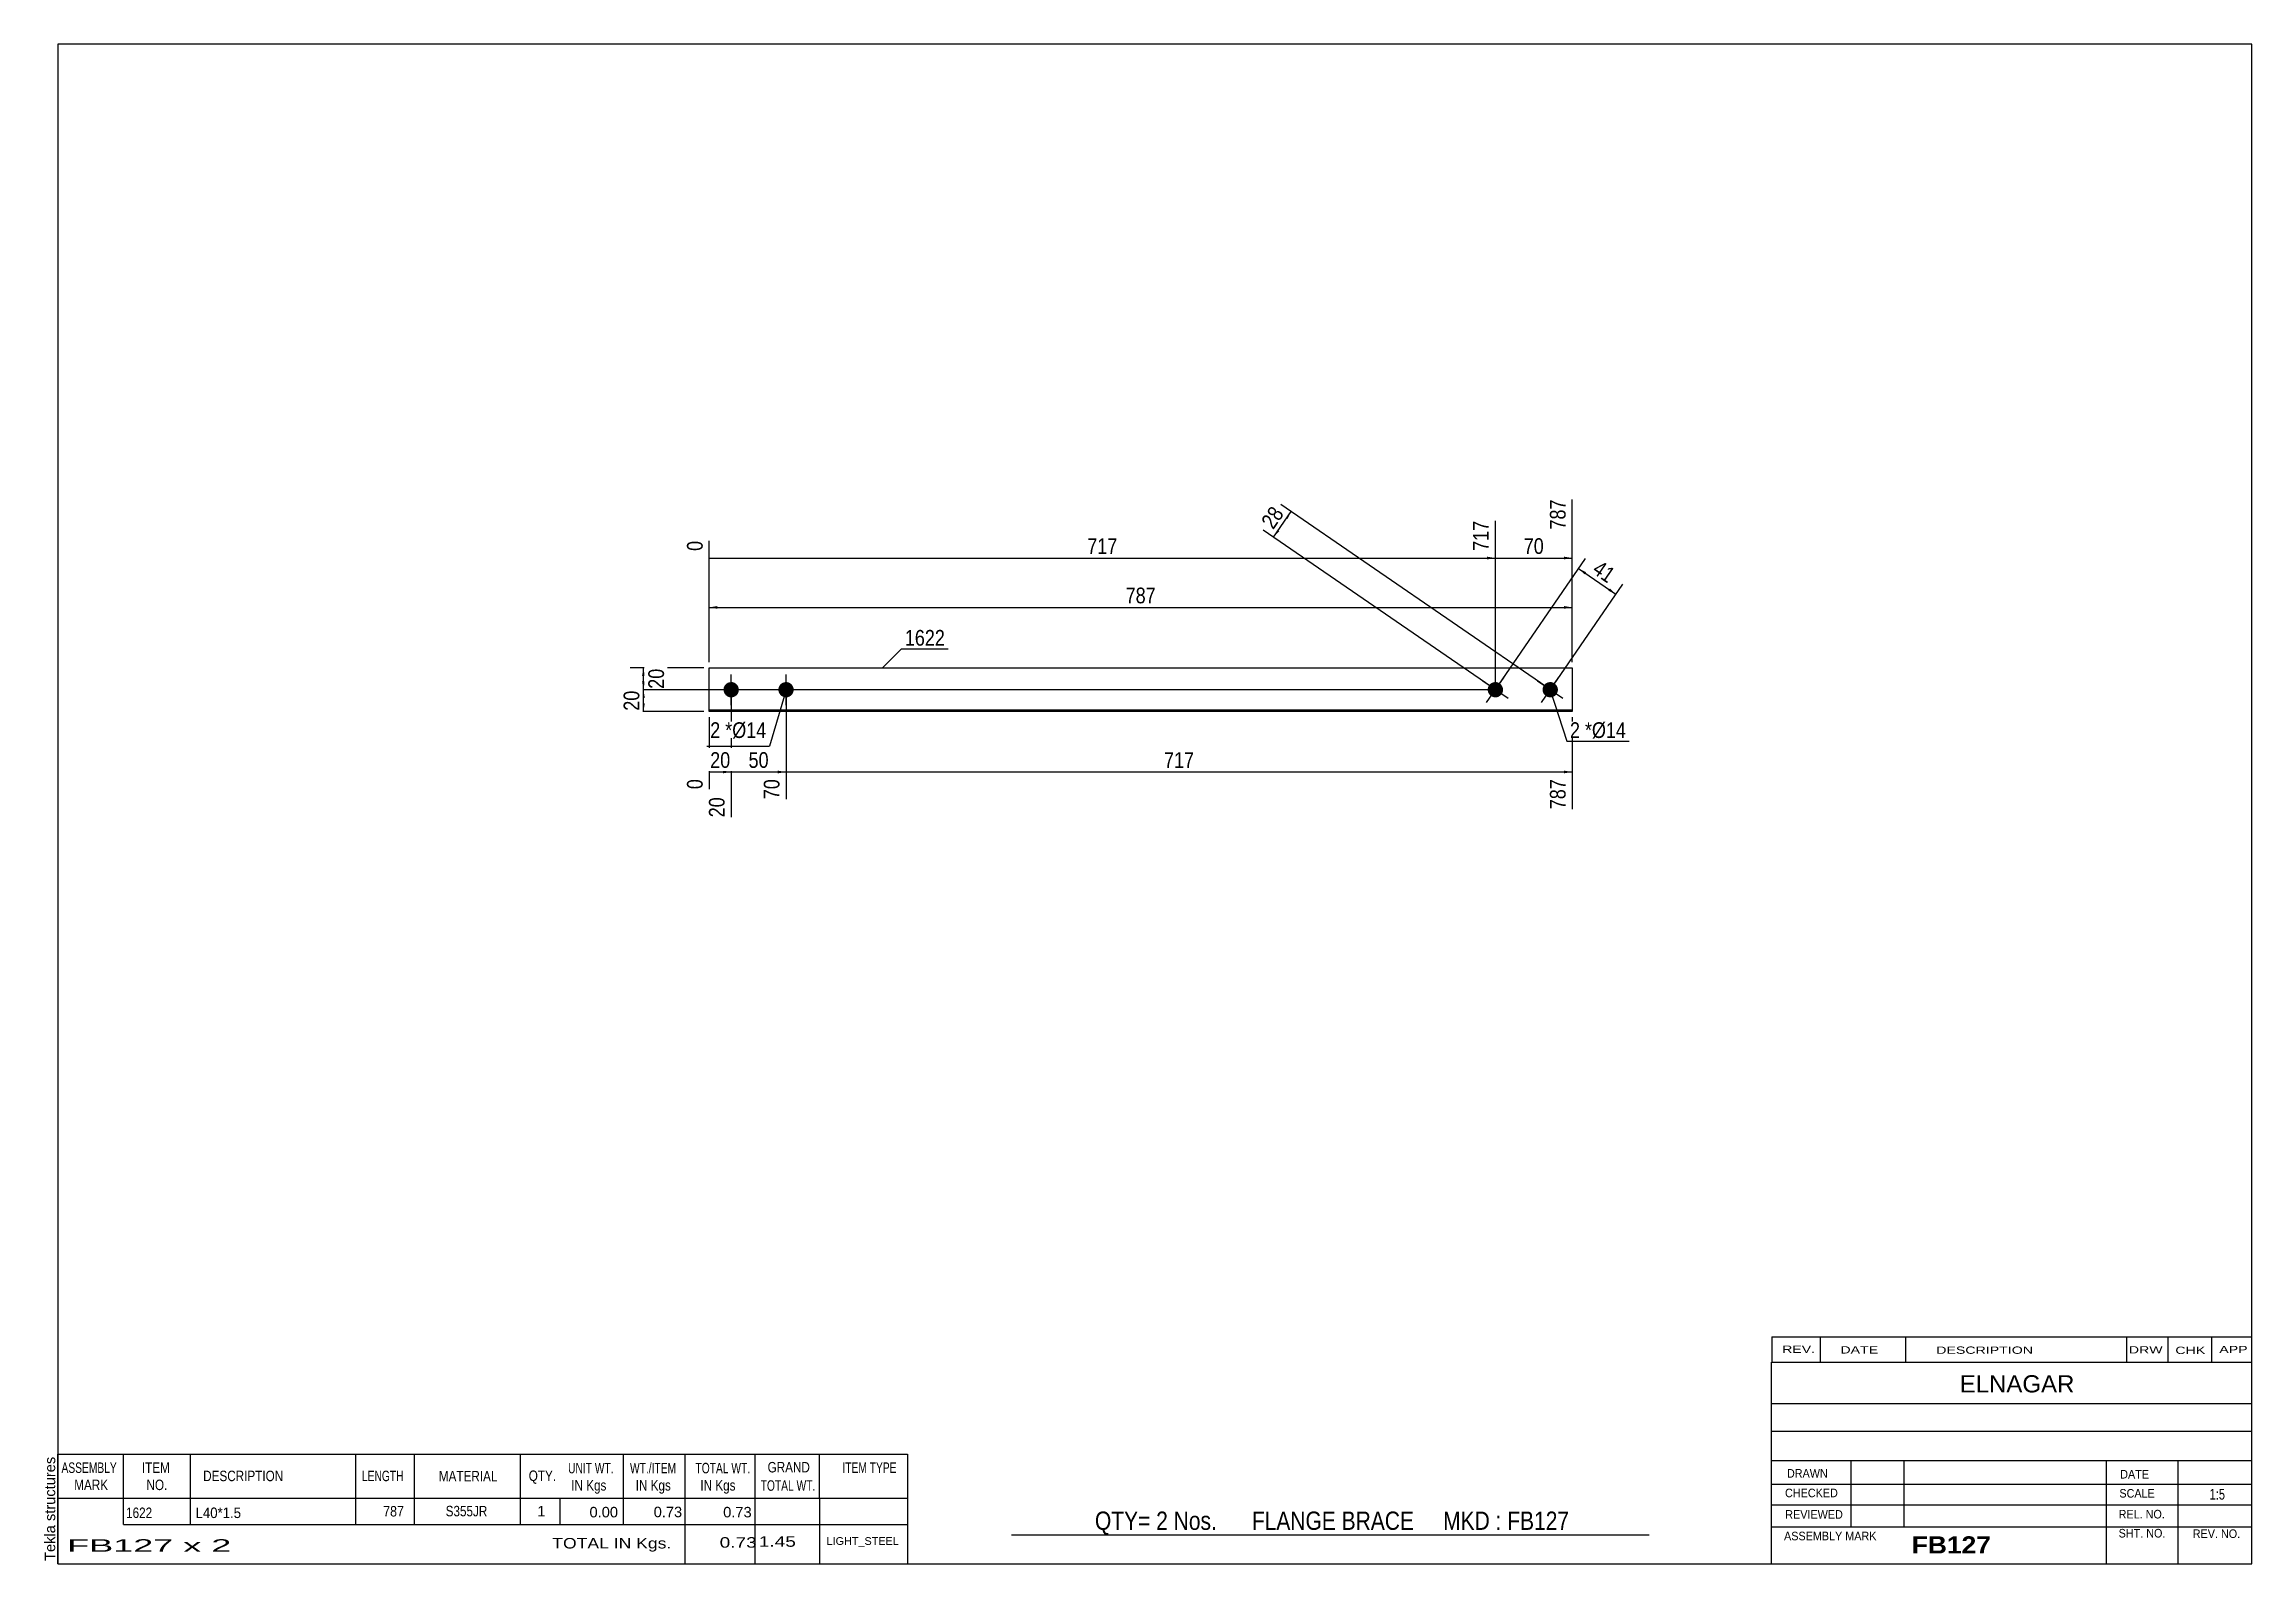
# Model space of a CAD drawing. Header units: millimetres. Extents: x 2 to 405, y 5 to 282.
import ezdxf

# ---------------------------------------------------------------- set-up
doc = ezdxf.new("R2010")
doc.units = ezdxf.units.MM
doc.styles.add('Arial', font='ARIAL.TTF', dxfattribs={"height": 0.2})
doc.styles.add('Arial Bold', font='ARIALBD.TTF', dxfattribs={"height": 0.2})
doc.styles.add('Arial Narrow', font='ARIALN.TTF', dxfattribs={"height": 0.2})

# ---------------------------------------------------------------- blocks, each defined once
blk = doc.blocks.new('Unknown-627391987-1560')
at = {"color": 5, "linetype": 'Continuous'}
for p, q in [((405, 282), (5, 282)), ((5, 282), (5, 5)), ((405, 5), (405, 282)), ((5, 5), (405, 5))]:
    blk.add_line(p, q, dxfattribs=at)
at = {"color": 174, "linetype": 'Continuous', "style": 'Arial'}
blk.add_text('Tekla structures', height=1.9102, rotation=90, dxfattribs=at).set_placement((4.5, 5.5))
blk = doc.blocks.new('Part-627391987-1227 - 1212')
at = {"color": 2, "linetype": 'Continuous'}
for p, q in [((123.75, 160.32), (123.75, 168.32)), ((123.75, 168.32), (281.08, 168.32)), ((281.08, 168.32), (281.08, 160.32)), ((281.08, 160.62), (123.75, 160.62)), ((281.08, 160.32), (123.75, 160.32))]:
    blk.add_line(p, q, dxfattribs=at)
blk = doc.blocks.new('Bolt-627391987-1228 - 1212')
at = {"linetype": 'Continuous'}
blk.add_hatch(color=3, dxfattribs=at).paths.add_polyline_path([(265.84, 164.97), (266, 165.21), (266.21, 165.41), (266.46, 165.57), (266.73, 165.67), (267.02, 165.71), (267.32, 165.7), (267.6, 165.62), (267.86, 165.48), (268.08, 165.29), (268.26, 165.06), (268.39, 164.8), (268.47, 164.52), (268.48, 164.22), (268.43, 163.94), (268.32, 163.66), (268.16, 163.42), (267.95, 163.22), (267.7, 163.06), (267.42, 162.96), (267.13, 162.92), (266.84, 162.94), (266.56, 163.02), (266.3, 163.15), (266.08, 163.34), (265.9, 163.57), (265.77, 163.83), (265.69, 164.11), (265.68, 164.41), (265.73, 164.7)])
at = {"color": 3, "linetype": 'Continuous'}
for p, q in [((269.39, 162.73), (264.77, 165.9)), ((265.49, 162.01), (268.67, 166.62))]:
    blk.add_line(p, q, dxfattribs=at)
blk = doc.blocks.new('Bolt-627391987-1229 - 1212')
at = {"linetype": 'Continuous'}
blk.add_hatch(color=3, dxfattribs=at).paths.add_polyline_path([(275.84, 164.97), (276, 165.21), (276.21, 165.41), (276.46, 165.57), (276.73, 165.67), (277.02, 165.71), (277.32, 165.7), (277.6, 165.62), (277.86, 165.48), (278.08, 165.29), (278.26, 165.06), (278.39, 164.8), (278.47, 164.52), (278.48, 164.22), (278.43, 163.94), (278.32, 163.66), (278.16, 163.42), (277.95, 163.22), (277.7, 163.06), (277.42, 162.96), (277.13, 162.92), (276.84, 162.94), (276.56, 163.02), (276.3, 163.15), (276.08, 163.34), (275.9, 163.57), (275.77, 163.83), (275.69, 164.11), (275.68, 164.41), (275.73, 164.7)])
at = {"color": 3, "linetype": 'Continuous'}
for p, q in [((279.39, 162.73), (274.77, 165.9)), ((275.49, 162.01), (278.67, 166.62))]:
    blk.add_line(p, q, dxfattribs=at)
blk = doc.blocks.new('Bolt-627391987-1230 - 1212')
at = {"linetype": 'Continuous'}
for points in [[(126.51, 164.97), (126.67, 165.21), (126.88, 165.41), (127.13, 165.57), (127.41, 165.67), (127.7, 165.71), (127.99, 165.7), (128.27, 165.62), (128.53, 165.48), (128.75, 165.29), (128.93, 165.06), (129.06, 164.8), (129.14, 164.52), (129.15, 164.22), (129.1, 163.94), (128.99, 163.66), (128.83, 163.42), (128.62, 163.22), (128.37, 163.06), (128.09, 162.96), (127.81, 162.92), (127.51, 162.94), (127.23, 163.02), (126.97, 163.15), (126.75, 163.34), (126.57, 163.57), (126.44, 163.83), (126.36, 164.11), (126.35, 164.41), (126.4, 164.7)], [(136.51, 164.97), (136.67, 165.21), (136.88, 165.41), (137.13, 165.57), (137.41, 165.67), (137.7, 165.71), (137.99, 165.7), (138.27, 165.62), (138.53, 165.48), (138.75, 165.29), (138.93, 165.06), (139.06, 164.8), (139.14, 164.52), (139.15, 164.22), (139.1, 163.94), (138.99, 163.66), (138.83, 163.42), (138.62, 163.22), (138.37, 163.06), (138.09, 162.96), (137.81, 162.92), (137.51, 162.94), (137.23, 163.02), (136.97, 163.15), (136.75, 163.34), (136.57, 163.57), (136.44, 163.83), (136.36, 164.11), (136.35, 164.41), (136.4, 164.7)]]:
    blk.add_hatch(color=3, dxfattribs=at).paths.add_polyline_path(points)
at = {"color": 3, "linetype": 'Continuous'}
for p, q in [((127.75, 161.52), (127.75, 167.12)), ((137.75, 161.52), (137.75, 167.12)), ((130.55, 164.32), (124.95, 164.32)), ((140.55, 164.32), (134.95, 164.32))]:
    blk.add_line(p, q, dxfattribs=at)
blk = doc.blocks.new('StraightDimension-627391987-1279 - 1212')
at = {"linetype": 'Continuous'}
for points in [[(227.68, 193.23), (226.62, 192.14), (227.27, 193.51)], [(228.78, 195.71), (229.83, 196.81), (229.19, 195.43)]]:
    blk.add_hatch(color=7, dxfattribs=at).paths.add_polyline_path(points)
at = {"color": 7, "linetype": 'Continuous'}
for p, q in [((276.26, 164.88), (227.98, 198.08)), ((266.26, 164.88), (224.77, 193.41)), ((226.62, 192.14), (229.83, 196.81))]:
    blk.add_line(p, q, dxfattribs=at)
at = {"color": 0}
blk.add_wipeout([(229.48, 196.56), (226.02, 198.94), (223.27, 194.94), (226.73, 192.56)], dxfattribs=at)
at = {"color": 3, "style": 'Arial Narrow'}
blk.add_text('28', height=2.863, rotation=55.4852, dxfattribs=at).set_placement((226.57, 193.39))
blk = doc.blocks.new('StraightDimension-627391987-1236 - 1212')
at = {"linetype": 'Continuous'}
for points in [[(125.25, 179.07), (123.75, 179.32), (125.25, 179.57)], [(279.58, 179.57), (281.08, 179.32), (279.58, 179.07)]]:
    blk.add_hatch(color=7, dxfattribs=at).paths.add_polyline_path(points)
at = {"color": 7, "linetype": 'Continuous'}
for p, q in [((123.75, 169.32), (123.75, 181.57)), ((281.08, 169.32), (281.08, 181.57)), ((123.75, 179.32), (281.08, 179.32))]:
    blk.add_line(p, q, dxfattribs=at)
at = {"color": 0}
blk.add_wipeout([(205.76, 179.47), (205.76, 183.67), (199.07, 183.67), (199.07, 179.47)], dxfattribs=at)
at = {"color": 3, "style": 'Arial Narrow'}
blk.add_text('787', height=2.863, dxfattribs=at).set_placement((199.67, 180.07))
blk = doc.blocks.new('StraightDimension-627391987-1241 - 1212')
at = {"linetype": 'Continuous'}
blk.add_hatch(color=7, dxfattribs=at).paths.add_polyline_path([(279.58, 149.57), (281.08, 149.32), (279.58, 149.07)])
at = {"color": 7, "linetype": 'Continuous'}
for p, q in [((137.75, 163.32), (137.75, 144.36)), ((281.08, 159.32), (281.08, 142.53)), ((137.75, 149.32), (281.08, 149.32))]:
    blk.add_line(p, q, dxfattribs=at)
at = {"color": 0}
blk.add_wipeout([(212.76, 149.47), (212.76, 153.67), (206.07, 153.67), (206.07, 149.47)], dxfattribs=at)
at = {"color": 0, "linetype": 'Continuous'}
blk.add_wipeout([(280.48, 148.62), (276.28, 148.62), (276.28, 141.93), (280.48, 141.93)], dxfattribs=at)
at = {"color": 3, "style": 'Arial Narrow'}
blk.add_text('717', height=2.863, dxfattribs=at).set_placement((206.67, 150.07))
at = {"color": 3, "linetype": 'Continuous', "style": 'Arial Narrow'}
blk.add_text('787', height=2.863, rotation=90.0002, dxfattribs=at).set_placement((279.88, 142.53))
blk = doc.blocks.new('StraightDimension-627391987-1242 - 1212')
at = {"linetype": 'Continuous'}
blk.add_hatch(color=7, dxfattribs=at).paths.add_polyline_path([(136.25, 149.57), (137.75, 149.32), (136.25, 149.07)])
at = {"color": 7, "linetype": 'Continuous'}
for p, q in [((127.75, 163.32), (127.75, 141.06)), ((137.75, 163.32), (137.75, 144.36)), ((127.75, 149.32), (137.75, 149.32))]:
    blk.add_line(p, q, dxfattribs=at)
at = {"color": 0}
blk.add_wipeout([(135.18, 149.47), (135.18, 153.67), (130.32, 153.67), (130.32, 149.47)], dxfattribs=at)
at = {"color": 0, "linetype": 'Continuous'}
blk.add_wipeout([(137.15, 148.62), (132.95, 148.62), (132.95, 143.76), (137.15, 143.76)], dxfattribs=at)
at = {"color": 3, "style": 'Arial Narrow'}
blk.add_text('50', height=2.863, dxfattribs=at).set_placement((130.92, 150.07))
at = {"color": 3, "linetype": 'Continuous', "style": 'Arial Narrow'}
blk.add_text('70', height=2.863, rotation=90.0002, dxfattribs=at).set_placement((136.55, 144.36))
blk = doc.blocks.new('StraightDimension-627391987-1243 - 1212')
at = {"linetype": 'Continuous'}
blk.add_hatch(color=7, dxfattribs=at).paths.add_polyline_path([(126.25, 149.57), (127.75, 149.32), (126.25, 149.07)])
at = {"color": 7, "linetype": 'Continuous'}
for p, q in [((127.75, 163.32), (127.75, 141.06)), ((123.75, 159.32), (123.75, 146.19)), ((123.75, 149.32), (127.75, 149.32))]:
    blk.add_line(p, q, dxfattribs=at)
at = {"color": 0}
blk.add_wipeout([(128.18, 149.47), (128.18, 153.67), (123.32, 153.67), (123.32, 149.47)], dxfattribs=at)
at = {"color": 0, "linetype": 'Continuous'}
blk.add_wipeout([(127.15, 145.32), (122.95, 145.32), (122.95, 140.46), (127.15, 140.46)], dxfattribs=at)
blk.add_wipeout([(123.15, 148.62), (118.95, 148.62), (118.95, 145.59), (123.15, 145.59)], dxfattribs=at)
at = {"color": 3, "style": 'Arial Narrow'}
blk.add_text('20', height=2.863, dxfattribs=at).set_placement((123.92, 150.07))
at = {"color": 3, "linetype": 'Continuous', "style": 'Arial Narrow'}
for s, height, p in [('0', 2.86, (122.55, 146.19)), ('20', 2.863, (126.55, 141.06))]:
    blk.add_text(s, height=height, rotation=90.0002, dxfattribs=at).set_placement(p)
blk = doc.blocks.new('StraightDimension-627391987-1255 - 1212')
at = {"linetype": 'Continuous'}
blk.add_hatch(color=7, dxfattribs=at).paths.add_polyline_path([(279.58, 188.57), (281.08, 188.32), (279.58, 188.07)])
at = {"color": 7, "linetype": 'Continuous'}
for p, q in [((281.08, 169.32), (281.08, 199)), ((267.08, 165.32), (267.08, 195.1)), ((267.08, 188.32), (281.08, 188.32))]:
    blk.add_line(p, q, dxfattribs=at)
at = {"color": 0}
blk.add_wipeout([(276.51, 188.47), (276.51, 192.67), (271.65, 192.67), (271.65, 188.47)], dxfattribs=at)
at = {"color": 0, "linetype": 'Continuous'}
blk.add_wipeout([(280.48, 199.6), (276.28, 199.6), (276.28, 192.92), (280.48, 192.92)], dxfattribs=at)
at = {"color": 3, "linetype": 'Continuous', "style": 'Arial Narrow'}
blk.add_text('787', height=2.863, rotation=90.0002, dxfattribs=at).set_placement((279.88, 193.52))
at = {"color": 3, "style": 'Arial Narrow'}
blk.add_text('70', height=2.863, dxfattribs=at).set_placement((272.25, 189.07))
blk = doc.blocks.new('StraightDimension-627391987-1256 - 1212')
at = {"linetype": 'Continuous'}
blk.add_hatch(color=7, dxfattribs=at).paths.add_polyline_path([(265.58, 188.57), (267.08, 188.32), (265.58, 188.07)])
at = {"color": 7, "linetype": 'Continuous'}
for p, q in [((267.08, 165.32), (267.08, 195.1)), ((123.75, 169.32), (123.75, 191.44)), ((123.75, 188.32), (267.08, 188.32))]:
    blk.add_line(p, q, dxfattribs=at)
at = {"color": 0, "linetype": 'Continuous'}
for points in [[(266.48, 195.7), (262.28, 195.7), (262.28, 189.02), (266.48, 189.02)], [(123.15, 192.04), (118.95, 192.04), (118.95, 189.02), (123.15, 189.02)]]:
    blk.add_wipeout(points, dxfattribs=at)
at = {"color": 0}
blk.add_wipeout([(198.76, 188.47), (198.76, 192.67), (192.07, 192.67), (192.07, 188.47)], dxfattribs=at)
at = {"color": 3, "linetype": 'Continuous', "style": 'Arial Narrow'}
for s, height, p in [('717', 2.863, (265.88, 189.62)), ('0', 2.86, (122.55, 189.62))]:
    blk.add_text(s, height=height, rotation=90.0002, dxfattribs=at).set_placement(p)
at = {"color": 3, "style": 'Arial Narrow'}
blk.add_text('717', height=2.863, dxfattribs=at).set_placement((192.67, 189.07))
blk = doc.blocks.new('StraightDimension-627391987-1263 - 1212')
at = {"linetype": 'Continuous'}
for points in [[(111.5, 166.82), (111.75, 168.32), (112, 166.82)], [(112, 165.82), (111.75, 164.32), (111.5, 165.82)]]:
    blk.add_hatch(color=7, dxfattribs=at).paths.add_polyline_path(points)
at = {"color": 7, "linetype": 'Continuous'}
for p, q in [((122.75, 168.32), (109.35, 168.32)), ((111.75, 164.32), (111.75, 168.32)), ((266.08, 164.32), (109.35, 164.32))]:
    blk.add_line(p, q, dxfattribs=at)
at = {"color": 0}
blk.add_wipeout([(116.1, 168.74), (111.9, 168.74), (111.9, 163.89), (116.1, 163.89)], dxfattribs=at)
at = {"color": 3, "style": 'Arial Narrow'}
blk.add_text('20', height=2.863, rotation=90.0002, dxfattribs=at).set_placement((115.5, 164.49))
blk = doc.blocks.new('StraightDimension-627391987-1264 - 1212')
at = {"linetype": 'Continuous'}
for points in [[(111.5, 162.82), (111.75, 164.32), (112, 162.82)], [(112, 161.82), (111.75, 160.32), (111.5, 161.82)]]:
    blk.add_hatch(color=7, dxfattribs=at).paths.add_polyline_path(points)
at = {"color": 7, "linetype": 'Continuous'}
for p, q in [((266.08, 164.32), (109.5, 164.32)), ((111.75, 160.32), (111.75, 164.32)), ((122.75, 160.32), (109.5, 160.32))]:
    blk.add_line(p, q, dxfattribs=at)
at = {"color": 0}
blk.add_wipeout([(111.6, 164.74), (107.4, 164.74), (107.4, 159.89), (111.6, 159.89)], dxfattribs=at)
at = {"color": 3, "style": 'Arial Narrow'}
blk.add_text('20', height=2.863, rotation=90.0002, dxfattribs=at).set_placement((111, 160.49))
blk = doc.blocks.new('StraightDimension-627391987-1273 - 1212')
at = {"linetype": 'Continuous'}
for points in [[(283.35, 185.33), (282.26, 186.39), (283.64, 185.74)], [(287.95, 182.77), (289.05, 181.72), (287.67, 182.36)]]:
    blk.add_hatch(color=7, dxfattribs=at).paths.add_polyline_path(points)
at = {"color": 7, "linetype": 'Continuous'}
for p, q in [((267.65, 165.14), (283.53, 188.24)), ((282.26, 186.39), (289.05, 181.72)), ((277.65, 165.14), (290.32, 183.57))]:
    blk.add_line(p, q, dxfattribs=at)
at = {"color": 0}
blk.add_wipeout([(287.74, 182.8), (290.12, 186.26), (286.12, 189.01), (283.74, 185.55)], dxfattribs=at)
at = {"color": 3, "style": 'Arial Narrow'}
blk.add_text('41', height=2.863, rotation=-34.515, dxfattribs=at).set_placement((284.57, 185.71))
blk = doc.blocks.new('CBS_REVISION-627391987-1576')
at = {"color": 7, "linetype": 'Continuous'}
for p, q in [((317.49, 46.38), (404.99, 46.38)), ((317.49, 46.38), (317.49, 41.75)), ((326.29, 46.38), (326.29, 41.75)), ((341.88, 46.38), (341.88, 41.81)), ((382.14, 46.38), (382.14, 41.75)), ((389.68, 46.38), (389.68, 41.75)), ((397.63, 46.38), (397.63, 41.75)), ((317.49, 41.75), (404.99, 41.75))]:
    blk.add_line(p, q, dxfattribs=at)
at = {"color": 7, "style": 'Arial Narrow', "width": 1.7}
for s, height, p in [('REV.', 1.326, (319.35, 43.43)), ('DATE', 1.326, (329.98, 43.31)), ('DESCRIPTION', 1.3257, (347.46, 43.26)), ('DRW', 1.326, (382.57, 43.32)), ('CHK', 1.326, (391.06, 43.23)), ('APP', 1.326, (399.06, 43.38))]:
    blk.add_text(s, height=height, dxfattribs=at).set_placement(p)
blk = doc.blocks.new('CBS_BOM-627391987-1573')
at = {"color": 7, "linetype": 'Continuous'}
for p, q in [((4.97, 16.97), (4.97, 24.97)), ((4.97, 24.97), (159.89, 24.97)), ((16.97, 16.97), (16.97, 24.97)), ((29.16, 16.97), (29.16, 24.97)), ((59.32, 16.97), (59.32, 24.97)), ((70, 16.97), (70, 24.97)), ((89.32, 16.97), (89.32, 24.97)), ((108.12, 16.97), (108.12, 24.97)), ((119.33, 16.97), (119.33, 24.97)), ((132.12, 16.97), (132.12, 24.97)), ((143.87, 16.97), (143.87, 24.97)), ((159.89, 24.96), (159.89, 16.98)), ((4.97, 16.97), (159.89, 16.97)), ((4.97, 12.17), (4.97, 16.97)), ((16.97, 12.17), (16.97, 16.97)), ((29.16, 12.17), (29.16, 16.97)), ((59.32, 12.17), (59.32, 16.97)), ((70, 12.17), (70, 16.97)), ((89.32, 12.17), (89.32, 16.97)), ((96.58, 12.17), (96.58, 16.97)), ((108.12, 12.17), (108.12, 16.97)), ((119.33, 12.17), (119.33, 16.97)), ((132.12, 12.17), (132.12, 16.97)), ((143.89, 12.17), (143.89, 16.97)), ((159.89, 16.97), (159.89, 12.17)), ((4.97, 4.97), (4.97, 12.15)), ((16.97, 12.17), (159.89, 12.17)), ((119.33, 4.97), (119.33, 12.15)), ((132.12, 4.97), (132.12, 12.15)), ((143.93, 4.97), (143.93, 12.15)), ((159.89, 12.17), (159.89, 4.97)), ((4.97, 4.97), (159.89, 4.97))]:
    blk.add_line(p, q, dxfattribs=at)
at = {"color": 3, "linetype": 'Continuous', "style": 'Arial'}
for s, height, width, p in [('ASSEMBLY', 1.91, 0.7, (5.65, 21.54)), ('MARK', 1.91, 0.8, (7.97, 18.41)), ('ITEM', 1.91, 0.8, (20.3, 21.54)), ('NO.', 1.91, 0.8, (21.15, 18.41)), ('DESCRIPTION', 1.9102, 0.8, (31.48, 20.04)), ('LENGTH', 1.91, 0.7, (60.43, 20.04)), ('MATERIAL', 1.91, 0.8, (74.45, 19.99)), ('QTY.', 1.91, 0.8, (90.84, 20.07)), ('UNIT WT.', 1.91, 0.7, (98.01, 21.47)), ('IN Kgs', 1.91, 0.8, (98.59, 18.33)), ('WT./ITEM', 1.91, 0.7, (109.3, 21.47)), ('IN Kgs', 1.91, 0.8, (110.34, 18.33)), ('TOTAL WT.', 1.91, 0.7, (121.24, 21.47)), ('IN Kgs', 1.91, 0.8, (122.13, 18.33)), ('TOTAL WT.', 1.91, 0.7, (133.13, 18.29)), ('GRAND', 1.91, 0.8, (134.39, 21.63)), ('ITEM TYPE', 1.91, 0.7, (148.03, 21.55))]:
    blk.add_text(s, height=height, dxfattribs=dict(at, width=width)).set_placement(p)
at = {"color": 7, "linetype": 'Continuous', "style": 'Arial'}
for s, width, p in [('1622', 0.8, (17.43, 13.32)), ('L40*1.5', 0.9, (30.1, 13.32)), ('787', 0.85, (64.3, 13.6)), ('S355JR', 0.8, (75.69, 13.63))]:
    blk.add_text(s, height=1.91, dxfattribs=dict(at, width=width)).set_placement(p)
for s, p in [('1', (92.41, 13.63)), ('0.00', (101.92, 13.44)), ('0.73', (113.62, 13.47)), ('0.73', (126.29, 13.44))]:
    blk.add_text(s, height=1.91, dxfattribs=at).set_placement(p)
at = {"color": 6, "linetype": 'Continuous', "style": 'Arial'}
for s, height, width, p in [('FB127 x 2', 2.292, 2.05, (6.69, 7.16)), ('TOTAL IN Kgs.', 1.9102, 1.2, (95.13, 7.77)), ('0.73', 1.91, 1.3, (125.65, 7.92)), ('1.45', 1.91, 1.3, (132.79, 8.08))]:
    blk.add_text(s, height=height, dxfattribs=dict(at, width=width)).set_placement(p)
blk.add_text('LIGHT_STEEL', height=1.4135, dxfattribs=at).set_placement((145.14, 8.42))
blk = doc.blocks.new('CBS_CALLOFF-627391987-1574')
at = {"color": 7, "linetype": 'Continuous'}
blk.add_line((178.88, 10.27), (295.11, 10.25), dxfattribs=at)
at = {"color": 3, "linetype": 'Continuous', "style": 'Arial Narrow'}
blk.add_text('QTY= 2 Nos.      FLANGE BRACE     MKD : FB127', height=3.3405, dxfattribs=at).set_placement((194.07, 11.16))
blk = doc.blocks.new('CBS_NAME_BLOG-627391987-1575')
at = {"color": 7, "linetype": 'Continuous'}
for p, q in [((317.41, 41.75), (404.93, 41.75)), ((317.41, 5.04), (317.41, 41.75)), ((317.41, 34.21), (404.93, 34.21)), ((317.48, 29.16), (405, 29.16)), ((317.41, 23.79), (404.93, 23.79)), ((331.93, 11.68), (331.93, 23.78)), ((341.62, 11.71), (341.62, 23.78)), ((378.53, 5.04), (378.53, 23.77)), ((391.58, 5.04), (391.58, 23.78)), ((317.42, 19.49), (405, 19.51)), ((317.41, 15.74), (404.93, 15.74)), ((317.41, 11.7), (404.93, 11.7)), ((317.41, 5), (405, 5))]:
    blk.add_line(p, q, dxfattribs=at)
at = {"color": 3, "linetype": 'Continuous', "style": 'Arial'}
blk.add_text('ELNAGAR', height=3.133, dxfattribs=at).set_placement((351.73, 36.22))
at = {"color": 3, "linetype": 'Continuous'}
for s, height, style, width, p in [('DRAWN', 1.566, 'Arial', 0.9, (320.24, 20.68)), ('DATE', 1.566, 'Arial', 0.9, (381, 20.52)), ('CHECKED', 1.566, 'Arial', 0.9, (319.89, 17.11)), ('SCALE', 1.566, 'Arial', 0.9, (380.85, 17.04)), ('1:5', 1.957, 'Arial Narrow', 0.9, (397.3, 16.68)), ('REVIEWED', 1.566, 'Arial', 0.9, (319.93, 13.19)), ('REL. NO.', 1.566, 'Arial', 0.9, (380.71, 13.24)), ('ASSEMBLY MARK', 1.5663, 'Arial', 0.9, (319.71, 9.26)), ('FB127', 3.131, 'Arial Bold', 1.1, (342.99, 6.86)), ('SHT. NO.', 1.566, 'Arial', 0.9, (380.71, 9.77)), ('REV. NO.', 1.566, 'Arial', 0.9, (394.23, 9.68))]:
    blk.add_text(s, height=height, dxfattribs=dict(at, style=style, width=width)).set_placement(p)
blk = doc.blocks.new('Mark-627391987-1292 - 1212')
at = {"color": 0}
blk.add_wipeout([(125.76, 155.52), (125.76, 158.52), (123.93, 158.52), (123.93, 155.52)], dxfattribs=at)
blk.add_wipeout([(125.76, 155.52), (125.76, 158.52), (123.93, 158.52), (123.93, 155.52)], dxfattribs=at)
blk.add_wipeout([(127.94, 155.52), (127.94, 158.52), (126.66, 158.52), (126.66, 155.52)], dxfattribs=at)
blk.add_wipeout([(127.94, 155.52), (127.94, 158.52), (126.66, 158.52), (126.66, 155.52)], dxfattribs=at)
at = {"color": 3, "style": 'Arial Narrow'}
blk.add_text('2', height=2.86, dxfattribs=at).set_placement((123.93, 155.52))
at = {"color": 0}
blk.add_wipeout([(134.15, 155.52), (134.15, 158.52), (127.94, 158.52), (127.94, 155.52)], dxfattribs=at)
blk.add_wipeout([(134.15, 155.52), (134.15, 158.52), (127.94, 158.52), (127.94, 155.52)], dxfattribs=at)
at = {"color": 7, "linetype": 'Continuous'}
for p in [(137.75, 164.32), (123.33, 154.02)]:
    blk.add_line(p, (134.75, 154.02), dxfattribs=at)
at = {"color": 3, "style": 'Arial Narrow'}
for s, height, p in [('*', 2.86, (126.66, 155.52)), ('Ø14', 2.863, (127.94, 155.52))]:
    blk.add_text(s, height=height, dxfattribs=at).set_placement(p)
blk = doc.blocks.new('Mark-627391987-1284 - 1212')
at = {"color": 0}
blk.add_wipeout([(166.72, 172.35), (166.72, 175.35), (159.41, 175.35), (159.41, 172.35)], dxfattribs=at)
blk.add_wipeout([(166.72, 172.35), (166.72, 175.35), (159.41, 175.35), (159.41, 172.35)], dxfattribs=at)
at = {"color": 7, "linetype": 'Continuous'}
for p, q in [((155.27, 168.22), (158.81, 171.75)), ((158.81, 171.75), (167.32, 171.75))]:
    blk.add_line(p, q, dxfattribs=at)
at = {"color": 3, "style": 'Arial Narrow'}
blk.add_text('1622', height=2.863, dxfattribs=at).set_placement((159.41, 172.35))
blk = doc.blocks.new('MarkSet-627391987-1289 - 1212')
at = {"color": 0}
blk.add_wipeout([(282.51, 155.52), (282.51, 158.52), (280.68, 158.52), (280.68, 155.52)], dxfattribs=at)
blk.add_wipeout([(282.51, 155.52), (282.51, 158.52), (280.68, 158.52), (280.68, 155.52)], dxfattribs=at)
at = {"color": 7, "linetype": 'Continuous'}
blk.add_line((277.08, 164.32), (280.08, 154.92), dxfattribs=at)
at = {"color": 0}
blk.add_wipeout([(284.68, 155.52), (284.68, 158.52), (283.41, 158.52), (283.41, 155.52)], dxfattribs=at)
blk.add_wipeout([(284.68, 155.52), (284.68, 158.52), (283.41, 158.52), (283.41, 155.52)], dxfattribs=at)
at = {"color": 3, "style": 'Arial Narrow'}
blk.add_text('2', height=2.86, dxfattribs=at).set_placement((280.68, 155.52))
at = {"color": 0}
blk.add_wipeout([(290.9, 155.52), (290.9, 158.52), (284.68, 158.52), (284.68, 155.52)], dxfattribs=at)
blk.add_wipeout([(290.9, 155.52), (290.9, 158.52), (284.68, 158.52), (284.68, 155.52)], dxfattribs=at)
at = {"color": 7, "linetype": 'Continuous'}
blk.add_line((280.08, 154.92), (291.5, 154.92), dxfattribs=at)
at = {"color": 3, "style": 'Arial Narrow'}
for s, height, p in [('*', 2.86, (283.41, 155.52)), ('Ø14', 2.863, (284.68, 155.52))]:
    blk.add_text(s, height=height, dxfattribs=at).set_placement(p)

msp = doc.modelspace()

# ---------------------------------------------------------------- block references
for name in ['Unknown-627391987-1560', 'Part-627391987-1227 - 1212', 'Bolt-627391987-1230 - 1212', 'Bolt-627391987-1228 - 1212', 'Bolt-627391987-1229 - 1212', 'CBS_REVISION-627391987-1576', 'CBS_NAME_BLOG-627391987-1575', 'CBS_BOM-627391987-1573', 'CBS_CALLOFF-627391987-1574']:
    msp.add_blockref(name, (0, 0))

# ---------------------------------------------------------------- next in the draw order: block references
msp.add_blockref('StraightDimension-627391987-1279 - 1212', (0, 0))

# ---------------------------------------------------------------- next in the draw order: block references
for name in ['StraightDimension-627391987-1236 - 1212', 'StraightDimension-627391987-1241 - 1212']:
    msp.add_blockref(name, (0, 0))

# ---------------------------------------------------------------- next in the draw order: block references
for name in ['StraightDimension-627391987-1255 - 1212', 'StraightDimension-627391987-1242 - 1212']:
    msp.add_blockref(name, (0, 0))

# ---------------------------------------------------------------- next in the draw order: block references
msp.add_blockref('StraightDimension-627391987-1243 - 1212', (0, 0))

# ---------------------------------------------------------------- next in the draw order: block references
msp.add_blockref('StraightDimension-627391987-1256 - 1212', (0, 0))

# ---------------------------------------------------------------- next in the draw order: block references
msp.add_blockref('StraightDimension-627391987-1263 - 1212', (0, 0))

# ---------------------------------------------------------------- next in the draw order: block references
for name in ['Mark-627391987-1284 - 1212', 'StraightDimension-627391987-1264 - 1212']:
    msp.add_blockref(name, (0, 0))

# ---------------------------------------------------------------- next in the draw order: block references
for name in ['StraightDimension-627391987-1273 - 1212', 'Mark-627391987-1292 - 1212']:
    msp.add_blockref(name, (0, 0))

# ---------------------------------------------------------------- next in the draw order: block references
msp.add_blockref('MarkSet-627391987-1289 - 1212', (0, 0))

doc.saveas('drawing.dxf')
